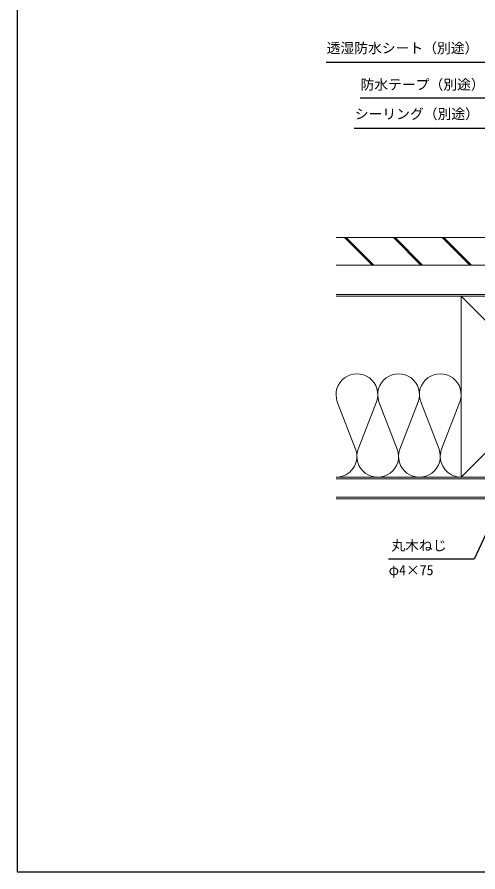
# Model space of a CAD drawing. Units: millimetres, scale not verified. Extents: x -525 to 525, y -783 to 779.
# Drawn here: x -525 to -257.7, y -782.8 to -286.8 of the extents above; entities that cross this region are included whole.
import ezdxf
from ezdxf.enums import TextEntityAlignment as Align

# ---------------------------------------------------------------- set-up
doc = ezdxf.new("R2010")
doc.units = ezdxf.units.MM
doc.header["$LTSCALE"] = 4
doc.layers.add('0-7_YKK_D', color=6, linetype='Continuous')
doc.layers.add('0-8_YKK_ZWAK', color=7, linetype='Continuous')
doc.layers.add('0-9_YSS_K', color=3, linetype='Continuous', lineweight=18)
doc.styles.add('ＭＳ ゴシック', font='')
doc.styles.get('ＭＳ ゴシック').set_extended_font_data('MS Gothic')

msp = doc.modelspace()

# ---------------------------------------------------------------- linework, layer by layer
at = {"layer": '0-7_YKK_D'}
for points in [[(-174.603, -444.3), (-175.68, -441.989), (-235.743, -313.184), (-345.703, -313.184)], [(-183.377, -447.8), (-184.454, -445.489), (-236.489, -333.9), (-325.966, -333.9)], [(-213.593, -413.238), (-214.671, -410.927), (-242.369, -351.528), (-329.518, -351.528)], [(-203.147, -479.748), (-204.225, -482.059), (-259.847, -601.34), (-309.569, -601.34)]]:
    msp.add_lwpolyline(points, dxfattribs=at)
at = {"layer": '0-8_YKK_ZWAK'}
msp.add_line((-525, 747.2), (-525, -782.8), dxfattribs=at)
msp.add_lwpolyline([(-525, -782.8), (525, -782.8), (525, 747.2)], dxfattribs=at)
at = {"layer": '0-9_YSS_K'}
for p, q in [((-179.969, -414.8), (-340, -414.8)), ((-335.049, -414.8), (-319.049, -430.8)), ((-334.049, -414.8), (-318.049, -430.8)), ((-306.765, -414.8), (-290.765, -430.8)), ((-305.765, -414.8), (-289.765, -430.8)), ((-278.48, -414.8), (-262.48, -430.8)), ((-277.48, -414.8), (-261.48, -430.8)), ((-179.969, -430.8), (-340, -430.8)), ((-267.469, -448.8), (-340, -448.8)), ((-162.469, -448.8), (-267.469, -553.8)), ((-267.469, -448.8), (-162.469, -553.8)), ((-328.641, -537.577), (-339.271, -510.023)), ((-316.552, -510.023), (-327.182, -537.577)), ((-304.463, -537.577), (-315.094, -510.023)), ((-292.375, -510.023), (-303.005, -537.577)), ((-280.286, -537.577), (-290.917, -510.023)), ((-268.198, -510.023), (-278.828, -537.577)), ((-149.969, -553.8), (-340, -553.8)), ((-149.969, -554.8), (-340, -554.8)), ((-149.969, -565.3), (-340, -565.3)), ((-149.969, -566.3), (-340, -566.3))]:
    msp.add_line(p, q, dxfattribs=at)
at = {"layer": '0-9_YSS_K', "color": 80}
msp.add_line((-235.969, -447.8), (-340, -447.8), dxfattribs=at)
at = {"layer": '0-9_YSS_K'}
msp.add_lwpolyline([(-267.469, -553.8), (-162.469, -553.8), (-162.469, -448.8), (-267.469, -448.8)], close=True, dxfattribs=at)
for centre, start, end in [((-327.911, -505.889), 340, 200), ((-303.734, -505.889), 340, 200), ((-279.557, -505.889), 340, 200), ((-340, -541.711), 270, 20), ((-315.823, -541.711), 160, 20), ((-291.646, -541.711), 160, 20), ((-267.469, -541.711), 160, 270)]:
    msp.add_arc(centre, 12.088, start, end, dxfattribs=at)

# ---------------------------------------------------------------- texts
at = {"layer": '0-7_YKK_D', "style": 'ＭＳ ゴシック'}
for s, p in [('透湿防水シート（別途）', (-345.451, -309.502)), ('防水テープ（別途）', (-325.808, -330.661)), ('シーリング（別途）', (-329.13, -347.728)), ('丸木ねじ', (-307.91, -598.107)), ('φ4×75', (-309.501, -612.395))]:
    msp.add_text(s, height=5.865, dxfattribs=at).set_placement(p, align=Align.BOTTOM_LEFT)

doc.saveas('drawing.dxf')
